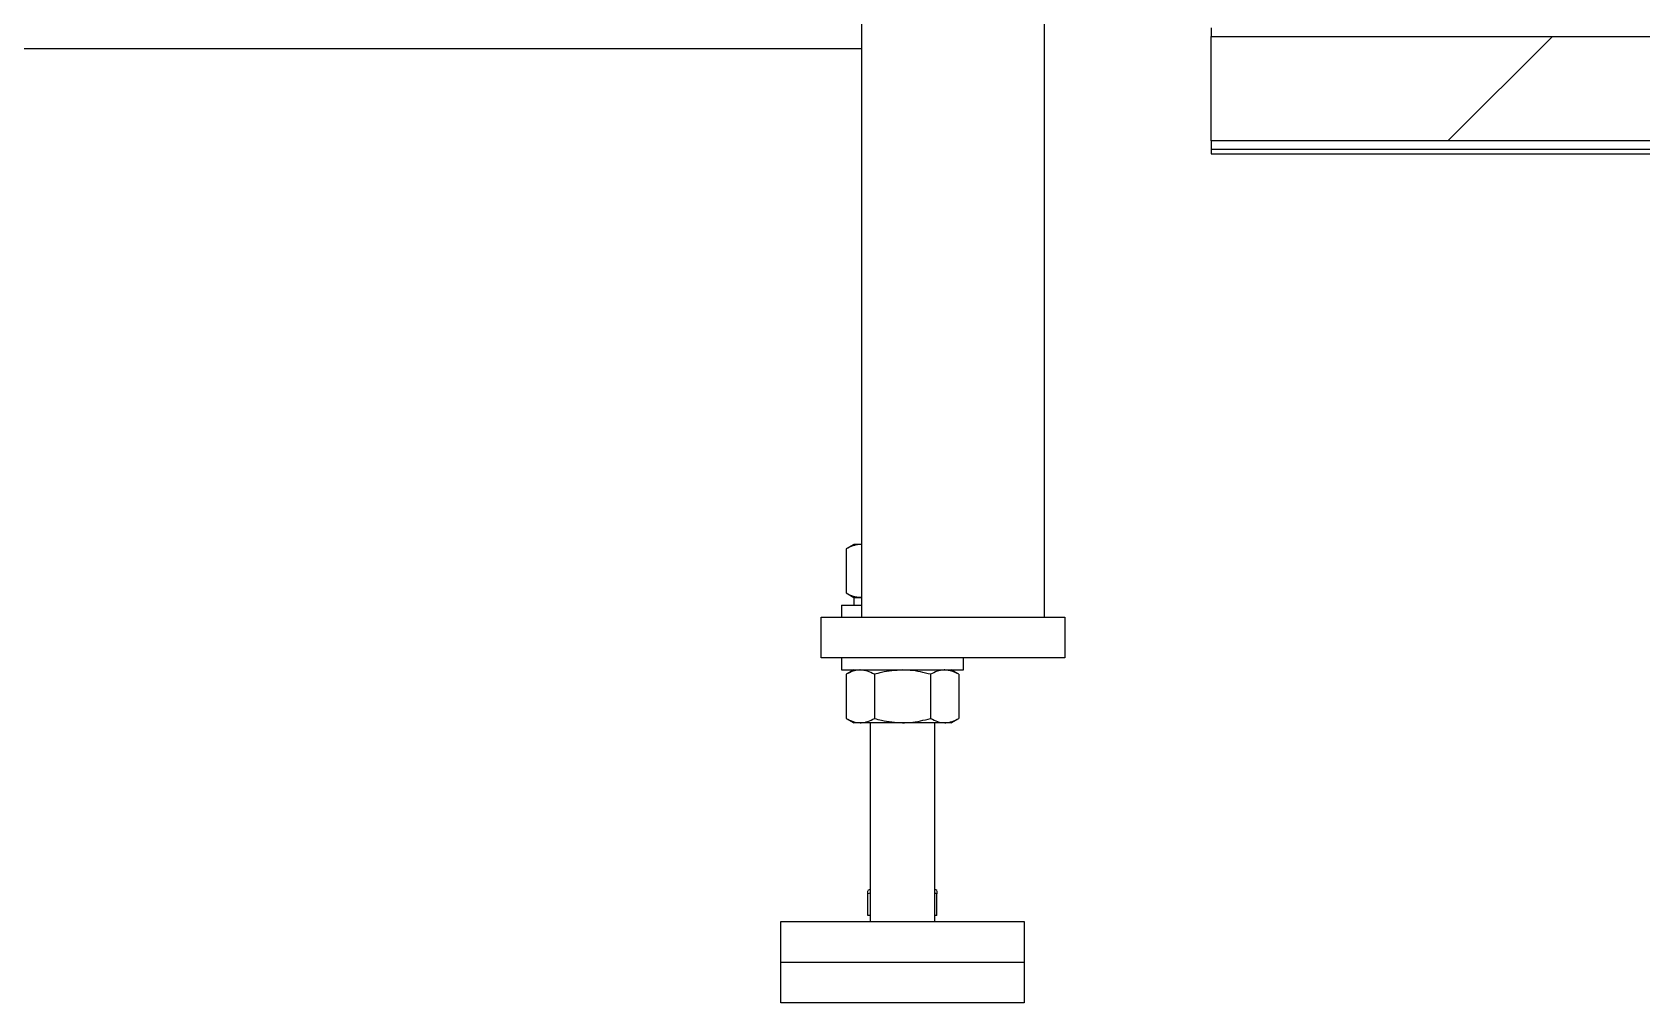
# Model space of a CAD drawing. Header units: millimetres. Extents: x 0 to 11880, y 0 to 8400.
# Drawn here: x 2891.7 to 3288.1, y 3836.2 to 4075.4 of the extents above; entities that cross this region are included whole.
import ezdxf

# ---------------------------------------------------------------- set-up
doc = ezdxf.new("R2010")
doc.units = ezdxf.units.MM
doc.header["$LTSCALE"] = 20

msp = doc.modelspace()

# ---------------------------------------------------------------- hatches: boundary and pattern name
at = {"linetype": 'Continuous', "lineweight": 18}
h = msp.add_hatch(dxfattribs=at)
h.set_pattern_fill('ANSI31', scale=20, style=0)
h.paths.add_polyline_path([(3182.02, 4048.57), (3562.02, 4048.57), (3562.02, 4074.29), (3182.02, 4074.29)], flags=0)

# ---------------------------------------------------------------- linework, layer by layer
at = {"color": 7, "linetype": 'Continuous', "lineweight": 25}
for p, q in [((3096.02, 3931.22), (3096.02, 4476.22)), ((3141.02, 3931.22), (3141.02, 4091.44)), ((3182.02, 4076.43), (3182.02, 4074.29)), ((3096.02, 4071.22), (2063.02, 4071.22)), ((3182.02, 4048.57), (3182.02, 4074.29)), ((3182.02, 4074.29), (3562.02, 4074.29)), ((3562.02, 4048.57), (3182.02, 4048.57)), ((3182.02, 4048.57), (3182.02, 4046.43)), ((3562.02, 4046.43), (3182.02, 4046.43)), ((3182.02, 4046.43), (3182.02, 4045.37)), ((3182.02, 4045.37), (3562.02, 4045.37)), ((3094.02, 3949.12), (3092.16, 3948.05)), ((3095.63, 3949.12), (3094.02, 3949.12)), ((3096.02, 3949.05), (3095.63, 3949.12)), ((3096.02, 3949.12), (3095.63, 3949.12)), ((3092.16, 3948.05), (3092.16, 3937.19)), ((3092.16, 3937.19), (3094.02, 3936.12)), ((3091.02, 3934.22), (3091.02, 3931.22)), ((3091.02, 3934.22), (3096.02, 3934.22)), ((3094.02, 3936.12), (3094.02, 3934.22)), ((3095.63, 3936.12), (3094.02, 3936.12)), ((3094.02, 3936.12), (3096.02, 3936.12)), ((3096.02, 3936.12), (3095.63, 3936.12)), ((3086.02, 3921.22), (3086.02, 3931.22)), ((3086.02, 3931.22), (3146.02, 3931.22)), ((3146.02, 3931.22), (3146.02, 3921.22)), ((3146.02, 3921.22), (3086.02, 3921.22)), ((3091.02, 3921.22), (3091.02, 3918.22)), ((3121.02, 3918.22), (3121.02, 3921.22)), ((3091.02, 3918.22), (3121.02, 3918.22)), ((3094.02, 3918.22), (3092.16, 3917.15)), ((3092.16, 3917.15), (3092.16, 3906.29)), ((3099.09, 3917.15), (3099.09, 3906.29)), ((3112.95, 3917.15), (3112.95, 3906.29)), ((3119.88, 3917.15), (3118.02, 3918.22)), ((3119.88, 3917.15), (3119.88, 3906.29)), ((3092.16, 3906.29), (3094.02, 3905.22)), ((3095.63, 3905.22), (3094.02, 3905.22)), ((3106.02, 3905.22), (3095.63, 3905.22)), ((3098.02, 3905.22), (3098.02, 3856.22)), ((3116.41, 3905.22), (3106.02, 3905.22)), ((3114.02, 3856.22), (3114.02, 3905.22)), ((3118.02, 3905.22), (3116.41, 3905.22)), ((3118.02, 3905.22), (3119.88, 3906.29)), ((3097.79, 3864.02), (3097.52, 3863.86)), ((3098.02, 3863.24), (3097.52, 3863.1)), ((3097.52, 3857.77), (3097.52, 3863.1)), ((3098.02, 3864.02), (3097.79, 3864.02)), ((3114.25, 3864.02), (3114.02, 3864.02)), ((3114.52, 3863.1), (3114.02, 3863.23)), ((3114.52, 3863.86), (3114.25, 3864.02)), ((3114.52, 3857.77), (3114.52, 3863.1)), ((3098.02, 3857.77), (3097.52, 3857.77)), ((3114.52, 3857.77), (3114.02, 3857.77)), ((3076.02, 3846.22), (3076.02, 3856.22)), ((3076.02, 3856.22), (3106.02, 3856.22)), ((3106.02, 3856.22), (3136.02, 3856.22)), ((3136.02, 3856.22), (3136.02, 3846.22)), ((3076.02, 3836.22), (3076.02, 3846.22)), ((3076.02, 3846.22), (3136.02, 3846.22)), ((3136.02, 3846.22), (3136.02, 3836.22)), ((3136.02, 3836.22), (3076.02, 3836.22))]:
    msp.add_line(p, q, dxfattribs=at)
for points, knots in [([(3095.63, 3949.12), (3095.54, 3949.12), (3094.92, 3949.11), (3093.75, 3948.87), (3092.7, 3948.32), (3092.16, 3948.05)], [0, 0, 0, 0, 0.070099, 0.530789, 1, 1, 1, 1]), ([(3092.16, 3937.19), (3092.73, 3936.89), (3093.86, 3936.29), (3095.03, 3936.18), (3095.63, 3936.12)], [0, 0, 0, 0, 0.495458, 1, 1, 1, 1]), ([(3095.63, 3936.12), (3095.71, 3936.12), (3095.84, 3936.11), (3095.97, 3936.14), (3096.02, 3936.15)], [0, 0, 0, 0, 0.626884, 1, 1, 1, 1]), ([(3095.63, 3918.22), (3095.54, 3918.22), (3094.92, 3918.21), (3093.75, 3917.97), (3092.7, 3917.42), (3092.16, 3917.15)], [0, 0, 0, 0, 0.070099, 0.530789, 1, 1, 1, 1]), ([(3099.09, 3917.15), (3098.53, 3917.45), (3097.39, 3918.05), (3096.22, 3918.16), (3095.63, 3918.22)], [0, 0, 0, 0, 0.495458, 1, 1, 1, 1]), ([(3106.02, 3918.22), (3104.28, 3918.1), (3101.93, 3917.94), (3099.67, 3917.31), (3099.09, 3917.15)], [0, 0, 0, 0, 0.7424487, 1, 1, 1, 1]), ([(3112.95, 3917.15), (3111.28, 3917.57), (3108.99, 3918.14), (3106.65, 3918.2), (3106.02, 3918.22)], [0, 0, 0, 0, 0.731366, 1, 1, 1, 1]), ([(3116.41, 3918.22), (3116.33, 3918.22), (3115.71, 3918.21), (3114.54, 3917.97), (3113.48, 3917.42), (3112.95, 3917.15)], [0, 0, 0, 0, 0.070099, 0.530789, 1, 1, 1, 1]), ([(3119.88, 3917.15), (3119.31, 3917.45), (3118.18, 3918.05), (3117, 3918.16), (3116.41, 3918.22)], [0, 0, 0, 0, 0.495458, 1, 1, 1, 1]), ([(3092.16, 3906.29), (3092.73, 3905.99), (3093.86, 3905.39), (3095.03, 3905.28), (3095.63, 3905.22)], [0, 0, 0, 0, 0.495458, 1, 1, 1, 1]), ([(3095.63, 3905.22), (3095.71, 3905.22), (3096.33, 3905.23), (3097.5, 3905.46), (3098.56, 3906.01), (3099.09, 3906.29)], [0, 0, 0, 0, 0.070099, 0.530789, 1, 1, 1, 1]), ([(3099.09, 3906.29), (3099.67, 3906.13), (3101.93, 3905.5), (3104.28, 3905.34), (3106.02, 3905.22)], [0, 0, 0, 0, 0.257551, 1, 1, 1, 1]), ([(3106.02, 3905.22), (3106.65, 3905.24), (3108.99, 3905.29), (3111.28, 3905.87), (3112.95, 3906.29)], [0, 0, 0, 0, 0.268634, 1, 1, 1, 1]), ([(3112.95, 3906.29), (3113.51, 3905.99), (3114.65, 3905.39), (3115.82, 3905.28), (3116.41, 3905.22)], [0, 0, 0, 0, 0.495458, 1, 1, 1, 1]), ([(3116.41, 3905.22), (3116.49, 3905.22), (3117.12, 3905.23), (3118.29, 3905.46), (3119.34, 3906.01), (3119.88, 3906.29)], [0, 0, 0, 0, 0.070099, 0.530789, 1, 1, 1, 1]), ([(3097.52, 3863.1), (3097.52, 3863.22), (3097.52, 3863.54), (3097.52, 3863.86), (3097.52, 3863.82), (3097.52, 3863.81)], [0, 0, 0, 0, 0.260824, 0.759869, 1, 1, 1, 1]), ([(3114.52, 3863.81), (3114.52, 3863.82), (3114.52, 3863.86), (3114.52, 3863.55), (3114.52, 3863.22), (3114.52, 3863.1)], [0, 0, 0, 0, 0.227284, 0.739167, 1, 1, 1, 1])]:
    msp.add_open_spline(points, degree=3, knots=knots, dxfattribs=at)

doc.saveas('drawing.dxf')
